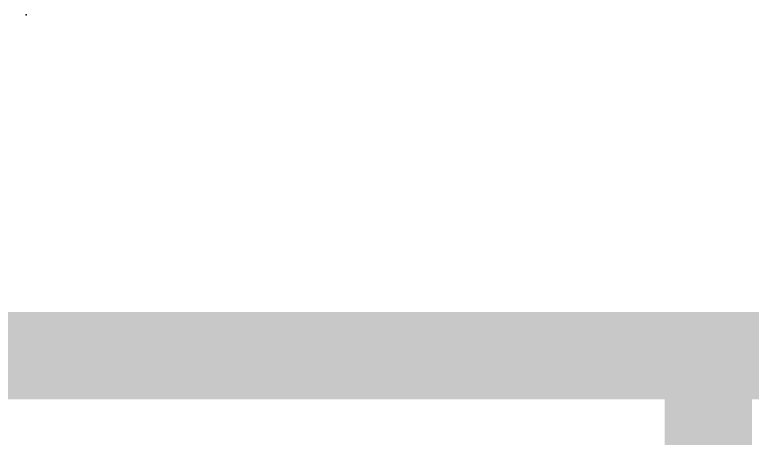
# Model space of a CAD drawing. Extents: x -0.1 to 76.3, y -19.1 to 50.9.
# Drawn here: x 17.092 to 20.524, y 44.066 to 46.038 of the extents above; entities that cross this region are included whole.
import ezdxf

# ---------------------------------------------------------------- set-up
doc = ezdxf.new("R2010")
doc.units = 0
for name, color, linetype in [('1', 12, 'CONTINUOUS'), ('21', 41, 'CONTINUOUS'), ('23', 53, 'CONTINUOUS')]:
    doc.layers.add(name, color=color, linetype=linetype)

msp = doc.modelspace()

# ---------------------------------------------------------------- linework, layer by layer
at = {"layer": '1', "const_width": 0.4064}
for points in [[(20.32, 44.45), (11.43, 44.45)], [(20.32, 44.45), (25.4, 44.45)], [(20.32, 34.29), (20.32, 44.45)]]:
    msp.add_lwpolyline(points, dxfattribs=at)
at = {"layer": '1', "const_width": 0.2032}
for points in [[(20.32, 44.5516, 1), (20.32, 44.3484)], [(20.4216, 44.45, 1), (20.2184, 44.45)], [(20.32, 44.3484, 1), (20.32, 44.5516)]]:
    msp.add_lwpolyline(points, format="xyb", dxfattribs=at)
at = {"layer": '21', "const_width": 0.2032}
msp.add_lwpolyline([(24.13, 44.45), (12.7, 44.45)], dxfattribs=at)
at = {"layer": '23'}
msp.add_point((17.145, 46.0375), dxfattribs=at)

doc.saveas('drawing.dxf')
